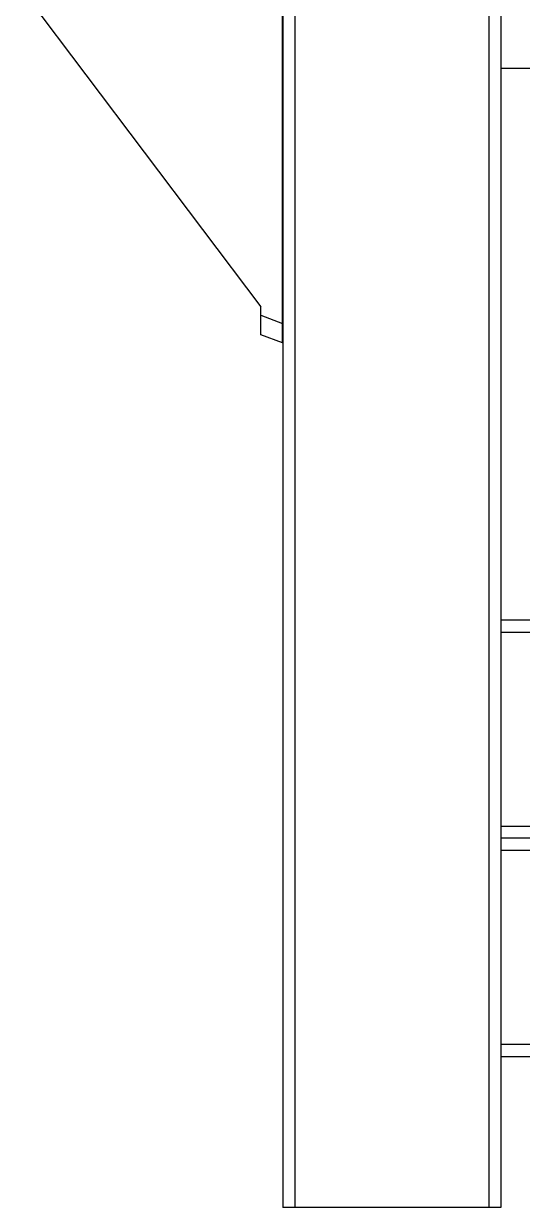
# Model space of a CAD drawing. Extents: x 69728788 to 150676229, y 20327566 to 43663798.
# Drawn here: x 75465674 to 75466143, y 20752702 to 20753814 of the extents above; entities that cross this region are included whole.
import ezdxf

# ---------------------------------------------------------------- set-up
doc = ezdxf.new("R2010")
doc.units = 0
doc.header["$LTSCALE"] = 1000
doc.header["$MEASUREMENT"] = 0
doc.layers.get('0').update_dxf_attribs({"linetype": 'CONTINUOUS'})

msp = doc.modelspace()

# ---------------------------------------------------------------- linework, layer by layer
at = {"color": 7, "linetype": 'Continuous'}
for p, q in [((75465917.5, 20755737.6), (75465917.5, 20752702.4)), ((75465928.8, 20755737.6), (75465928.8, 20752702.4)), ((75466111, 20755737.6), (75466111, 20752702.4)), ((75466122.4, 20755737.6), (75466122.4, 20752702.4))]:
    msp.add_line(p, q, dxfattribs=at)
at = {"color": 0, "linetype": 'Continuous'}
for p, q in [((75465917.3, 20753514), (75465917.3, 20753934.4)), ((75465674, 20753843.3), (75465896.8, 20753547.7)), ((75465896.8, 20753521.4), (75465896.8, 20753547.7)), ((75465896.8, 20753540), (75465917.3, 20753532.1)), ((75465917.3, 20753514), (75465896.8, 20753521.4)), ((75466122.4, 20753253.9), (75470169, 20753253.9)), ((75466122.4, 20753242.5), (75470169, 20753242.5)), ((75466122.4, 20753060.4), (75470169, 20753060.4)), ((75470169, 20753049), (75466122.4, 20753049)), ((75470169, 20753049), (75466122.4, 20753049)), ((75466122.4, 20753037.6), (75470169, 20753037.6)), ((75466122.4, 20752855.5), (75470169, 20752855.5)), ((75466122.4, 20752844.1), (75470169, 20752844.1)), ((75466122.4, 20752702.4), (75465917.5, 20752702.4))]:
    msp.add_line(p, q, dxfattribs=at)
at = {"color": 0}
for p, q in [((75466122.2, 20753804.3), (75466122.2, 20753253.9)), ((75466122.2, 20753771.8), (75466154.8, 20753771.8))]:
    msp.add_line(p, q, dxfattribs=at)

doc.saveas('drawing.dxf')
